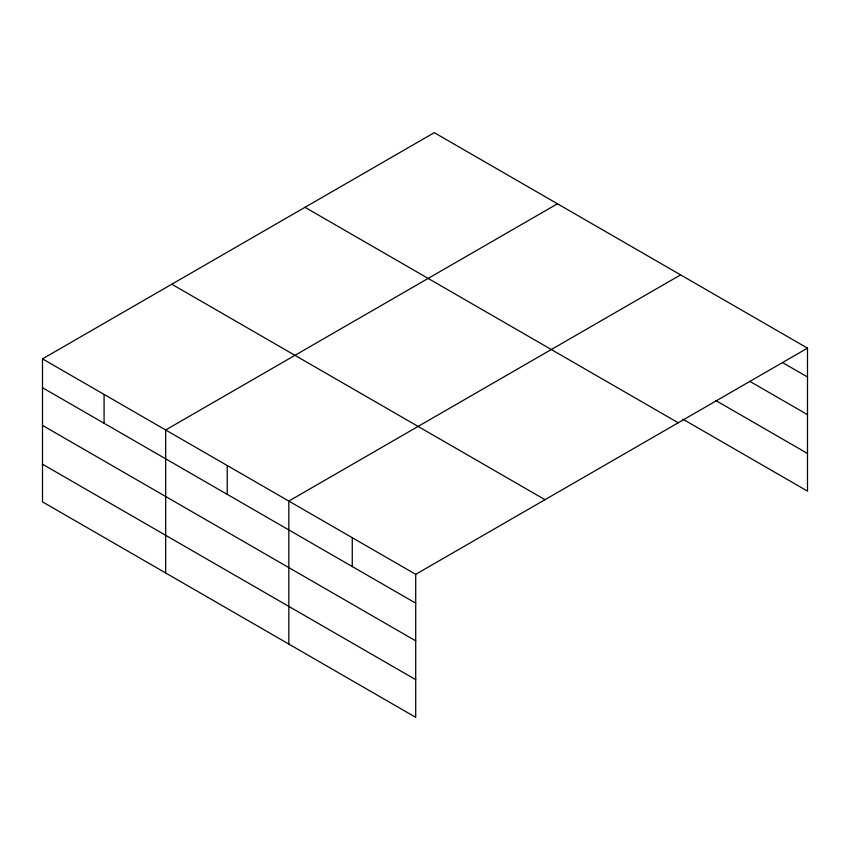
<?xml version="1.0" encoding="UTF-8"?>
<svg xmlns="http://www.w3.org/2000/svg" width="850" height="850" viewBox="0 0 850 850"><rect width="100%" height="100%" fill="white"/><g stroke="black" fill="none" stroke-linecap="round" stroke-linejoin="round"><path stroke-width="1.27" d="M807.5 348.139L434.286 132.664L42.5 358.87L42.5 501.861L415.714 717.336L415.714 574.334L807.5 348.139L807.5 491.13L682.869 419.178M557.451 203.777L165.665 429.973L165.665 572.964M680.606 274.879L288.819 501.075L288.819 644.066M782.574 362.599L807.5 376.986M749.721 381.299L807.5 414.651M715.732 400.488L807.5 453.464M305.001 207.315L678.215 422.79M171.785 284.219L544.999 499.694M42.5 358.87L415.714 574.334M42.5 387.717L415.714 603.181M42.5 425.382L415.714 640.857M42.5 464.196L415.714 679.66M352.261 537.71L352.261 566.557M227.237 465.524L227.237 494.371M104.082 394.421L104.082 423.268"/></g></svg>
